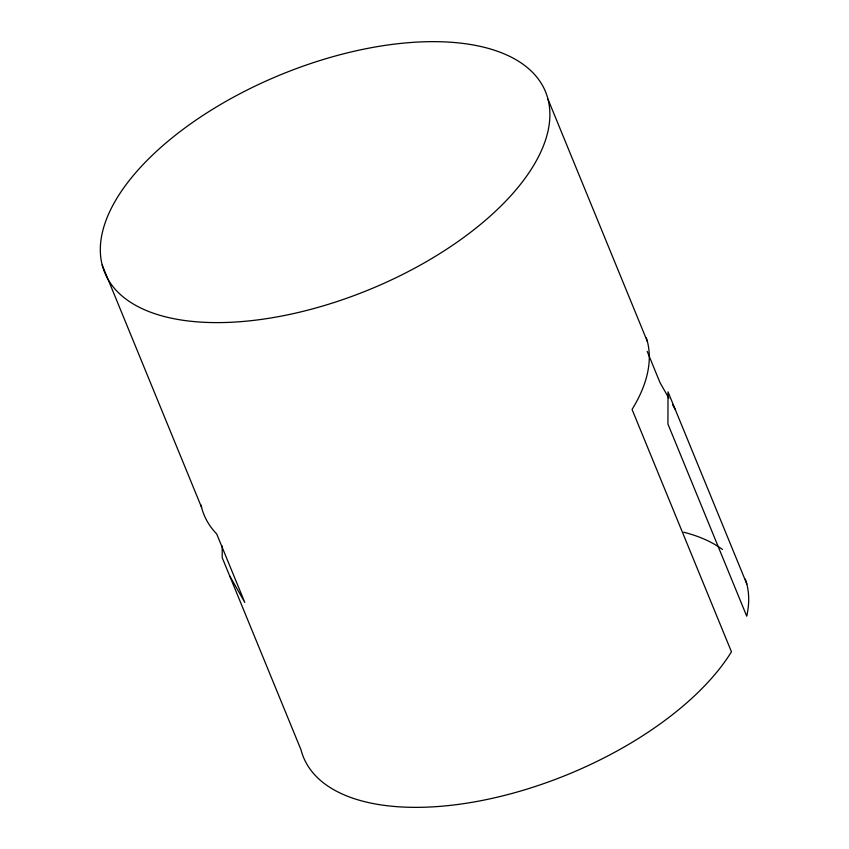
<?xml version="1.0" encoding="UTF-8"?>
<svg xmlns="http://www.w3.org/2000/svg" width="849" height="849" viewBox="0 0 849 849"><rect width="100%" height="100%" fill="white"/><g stroke="black" fill="none" stroke-linecap="round" stroke-linejoin="round"><path stroke-width="1.27" d="M222.226 546.056L222.194 557.644L300.992 749.752A238.24 116.228 -22.3 0 0 494.235 797.89A238.24 116.228 -22.3 0 0 731.456 651.809L632.059 409.441A238.24 116.228 -22.3 0 0 646.354 337.976M668.874 398.223L660.066 382.74L647.182 351.327M672.652 404.856L675.167 409.282M229.676 575.866L244.777 602.397L216.686 533.915A238.24 116.228 -22.3 0 1 201.033 505.006M548.008 99.248A238.24 116.228 -22.3 0 1 238.76 321.803A238.24 116.228 -22.3 0 1 188.52 125.334A238.24 116.228 -22.3 0 1 548.008 99.248L647.416 341.616M746.823 583.995L668.014 391.845L667.93 424.033L746.727 616.172A238.24 116.228 -22.3 0 0 745.348 579.156M102.177 265.005L201.584 507.384M683.721 532.217A238.24 116.228 -22.3 0 1 722.457 549.452"/></g></svg>
